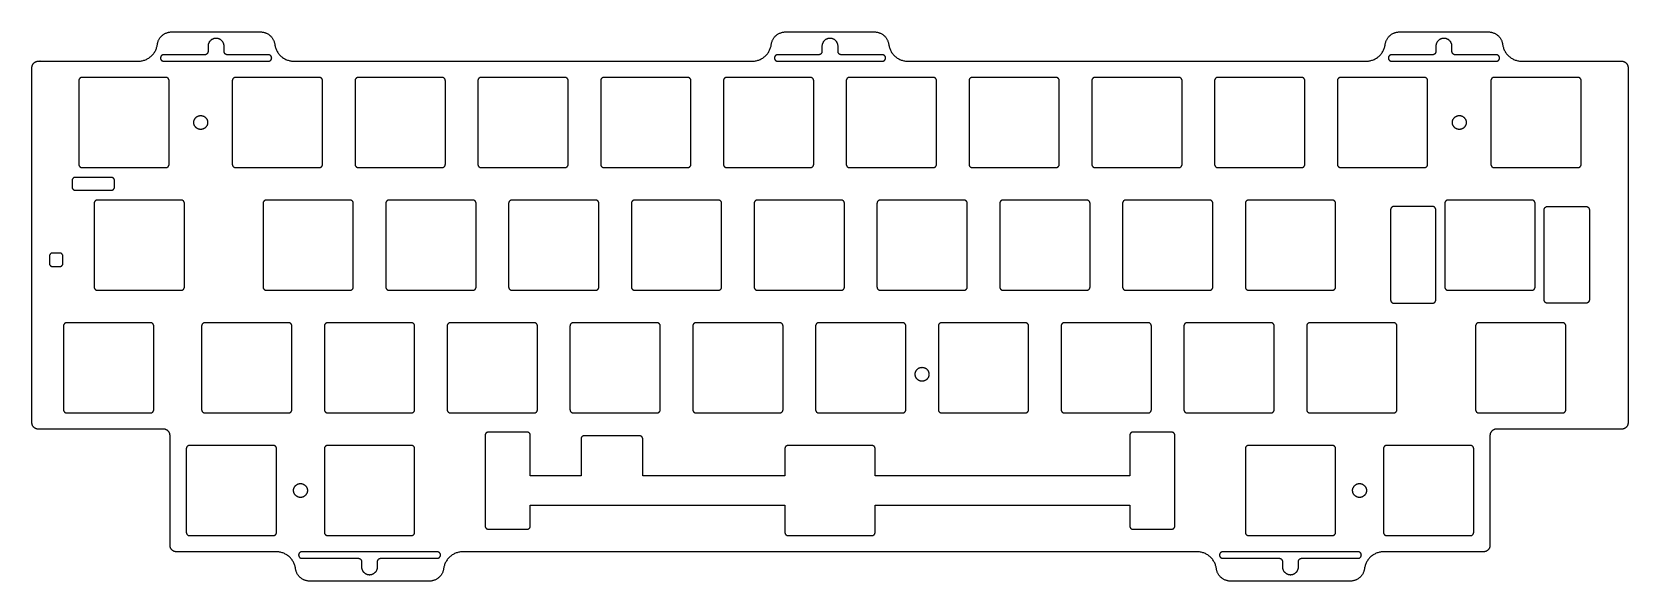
# Model space of a CAD drawing. Header units: millimetres. Extents: x -2342 to -2095, y 120 to 205.
import ezdxf

# ---------------------------------------------------------------- set-up
doc = ezdxf.new("R2010")
doc.units = ezdxf.units.MM
doc.layers.add('默认', color=7, linetype='Continuous', true_color=0xffffff)

msp = doc.modelspace()

# ---------------------------------------------------------------- linework, layer by layer
at = {"layer": '默认'}
for p, q in [((-2336.09, 181.96), (-2336.09, 180.96)), ((-2330.01, 182.46), (-2335.59, 182.46)), ((-2329.51, 180.96), (-2329.51, 181.96)), ((-2335.59, 180.46), (-2330.01, 180.46))]:
    msp.add_line(p, q, dxfattribs=at)
for points in [[(-2338.01, 170.71), (-2338.56, 170.71), (-2339.11, 170.71)], [(-2339.11, 168.61), (-2338.56, 168.61), (-2338.01, 168.61)], [(-2257.13, 141.83), (-2257.13, 136.13), (-2265, 136.13)], [(-2248.05, 142.33), (-2256.63, 142.33)], [(-2225.5, 136.13), (-2247.55, 136.13), (-2247.55, 141.83)], [(-2172, 136.13), (-2211.5, 136.13)], [(-2265, 131.53), (-2225.5, 131.53)], [(-2211.5, 131.53), (-2172, 131.53)]]:
    msp.add_lwpolyline(points, dxfattribs=at)
for points, weights in [([(-2325.84, 200.5), (-2323.21, 200.5), (-2322.86, 203.1)], [1, 0.752772652709, 1]), ([(-2322.86, 203.1), (-2322.6, 205.05), (-2320.63, 205.05)], [1, 0.752772652709, 1]), ([(-2306.87, 205.05), (-2304.9, 205.05), (-2304.64, 203.1)], [1, 0.752772652709, 1]), ([(-2304.64, 203.1), (-2304.29, 200.5), (-2301.66, 200.5)], [1, 0.752772652709, 1]), ([(-2230.59, 200.5), (-2227.96, 200.5), (-2227.61, 203.1)], [1, 0.752772652709, 1]), ([(-2227.61, 203.1), (-2227.35, 205.05), (-2225.38, 205.05)], [1, 0.752772652709, 1]), ([(-2211.62, 205.05), (-2209.65, 205.05), (-2209.39, 203.1)], [1, 0.752772652709, 1]), ([(-2209.39, 203.1), (-2209.04, 200.5), (-2206.41, 200.5)], [1, 0.752772652709, 1]), ([(-2135.34, 200.5), (-2132.71, 200.5), (-2132.36, 203.1)], [1, 0.752772652709, 1]), ([(-2132.36, 203.1), (-2132.1, 205.05), (-2130.13, 205.05)], [1, 0.752772652709, 1]), ([(-2116.37, 205.05), (-2114.4, 205.05), (-2114.14, 203.1)], [1, 0.752772652709, 1]), ([(-2114.14, 203.1), (-2113.79, 200.5), (-2111.16, 200.5)], [1, 0.752772652709, 1]), ([(-2315, 202), (-2315, 201.5), (-2315.5, 201.5)], [1, 0.707106781187, 1]), ([(-2312, 201.5), (-2312.5, 201.5), (-2312.5, 202)], [1, 0.707106781187, 1]), ([(-2219.75, 202), (-2219.75, 201.5), (-2220.25, 201.5)], [1, 0.707106781187, 1]), ([(-2216.75, 201.5), (-2217.25, 201.5), (-2217.25, 202)], [1, 0.707106781187, 1]), ([(-2124.5, 202), (-2124.5, 201.5), (-2125, 201.5)], [1, 0.707106781186, 1]), ([(-2121.5, 201.5), (-2122, 201.5), (-2122, 202)], [1, 0.707106781187, 1]), ([(-2342.32, 199.5), (-2342.32, 200.5), (-2341.32, 200.5)], [1, 0.707106781187, 1]), ([(-2095.68, 200.5), (-2094.68, 200.5), (-2094.68, 199.5)], [1, 0.707106781187, 1]), ([(-2334.54, 197.98), (-2335.04, 197.98), (-2335.04, 197.48)], [1, 0.707106781186, 1]), ([(-2321.04, 197.48), (-2321.04, 197.98), (-2321.54, 197.98)], [1, 0.707106781187, 1]), ([(-2310.73, 197.98), (-2311.23, 197.98), (-2311.23, 197.48)], [1, 0.707106781187, 1]), ([(-2297.23, 197.48), (-2297.23, 197.98), (-2297.73, 197.98)], [1, 0.707106781186, 1]), ([(-2291.68, 197.98), (-2292.18, 197.98), (-2292.18, 197.48)], [1, 0.707106781187, 1]), ([(-2278.18, 197.48), (-2278.18, 197.98), (-2278.68, 197.98)], [1, 0.707106781186, 1]), ([(-2272.63, 197.98), (-2273.13, 197.98), (-2273.13, 197.48)], [1, 0.707106781186, 1]), ([(-2259.13, 197.48), (-2259.13, 197.98), (-2259.63, 197.98)], [1, 0.707106781187, 1]), ([(-2253.58, 197.98), (-2254.08, 197.98), (-2254.08, 197.48)], [1, 0.707106781187, 1]), ([(-2240.08, 197.48), (-2240.08, 197.98), (-2240.58, 197.98)], [1, 0.707106781186, 1]), ([(-2234.53, 197.98), (-2235.03, 197.98), (-2235.03, 197.48)], [1, 0.707106781186, 1]), ([(-2221.03, 197.48), (-2221.03, 197.98), (-2221.53, 197.98)], [1, 0.707106781187, 1]), ([(-2215.48, 197.98), (-2215.98, 197.98), (-2215.98, 197.48)], [1, 0.707106781186, 1]), ([(-2201.98, 197.48), (-2201.98, 197.98), (-2202.48, 197.98)], [1, 0.707106781186, 1]), ([(-2196.43, 197.98), (-2196.93, 197.98), (-2196.93, 197.48)], [1, 0.707106781187, 1]), ([(-2182.93, 197.48), (-2182.93, 197.98), (-2183.43, 197.98)], [1, 0.707106781187, 1]), ([(-2177.38, 197.98), (-2177.88, 197.98), (-2177.88, 197.48)], [1, 0.707106781186, 1]), ([(-2163.88, 197.48), (-2163.88, 197.98), (-2164.38, 197.98)], [1, 0.707106781186, 1]), ([(-2158.33, 197.98), (-2158.83, 197.98), (-2158.83, 197.48)], [1, 0.707106781186, 1]), ([(-2144.83, 197.48), (-2144.83, 197.98), (-2145.33, 197.98)], [1, 0.707106781186, 1]), ([(-2139.28, 197.98), (-2139.78, 197.98), (-2139.78, 197.48)], [1, 0.707106781186, 1]), ([(-2125.78, 197.48), (-2125.78, 197.98), (-2126.28, 197.98)], [1, 0.707106781186, 1]), ([(-2115.46, 197.98), (-2115.96, 197.98), (-2115.96, 197.48)], [1, 0.707106781186, 1]), ([(-2101.96, 197.48), (-2101.96, 197.98), (-2102.46, 197.98)], [1, 0.707106781186, 1]), ([(-2335.04, 184.48), (-2335.04, 183.98), (-2334.54, 183.98)], [1, 0.707106781186, 1]), ([(-2321.54, 183.98), (-2321.04, 183.98), (-2321.04, 184.48)], [1, 0.707106781187, 1]), ([(-2311.23, 184.48), (-2311.23, 183.98), (-2310.73, 183.98)], [1, 0.707106781187, 1]), ([(-2297.73, 183.98), (-2297.23, 183.98), (-2297.23, 184.48)], [1, 0.707106781187, 1]), ([(-2292.18, 184.48), (-2292.18, 183.98), (-2291.68, 183.98)], [1, 0.707106781186, 1]), ([(-2278.68, 183.98), (-2278.18, 183.98), (-2278.18, 184.48)], [1, 0.707106781187, 1]), ([(-2273.13, 184.48), (-2273.13, 183.98), (-2272.63, 183.98)], [1, 0.707106781187, 1]), ([(-2259.63, 183.98), (-2259.13, 183.98), (-2259.13, 184.48)], [1, 0.707106781186, 1]), ([(-2254.08, 184.48), (-2254.08, 183.98), (-2253.58, 183.98)], [1, 0.707106781186, 1]), ([(-2240.58, 183.98), (-2240.08, 183.98), (-2240.08, 184.48)], [1, 0.707106781187, 1]), ([(-2235.03, 184.48), (-2235.03, 183.98), (-2234.53, 183.98)], [1, 0.707106781187, 1]), ([(-2221.53, 183.98), (-2221.03, 183.98), (-2221.03, 184.48)], [1, 0.707106781187, 1]), ([(-2215.98, 184.48), (-2215.98, 183.98), (-2215.48, 183.98)], [1, 0.707106781186, 1]), ([(-2202.48, 183.98), (-2201.98, 183.98), (-2201.98, 184.48)], [1, 0.707106781186, 1]), ([(-2196.93, 184.48), (-2196.93, 183.98), (-2196.43, 183.98)], [1, 0.707106781187, 1]), ([(-2183.43, 183.98), (-2182.93, 183.98), (-2182.93, 184.48)], [1, 0.707106781187, 1]), ([(-2177.88, 184.48), (-2177.88, 183.98), (-2177.38, 183.98)], [1, 0.707106781186, 1]), ([(-2164.38, 183.98), (-2163.88, 183.98), (-2163.88, 184.48)], [1, 0.707106781187, 1]), ([(-2158.83, 184.48), (-2158.83, 183.98), (-2158.33, 183.98)], [1, 0.707106781186, 1]), ([(-2145.33, 183.98), (-2144.83, 183.98), (-2144.83, 184.48)], [1, 0.707106781186, 1]), ([(-2139.78, 184.48), (-2139.78, 183.98), (-2139.28, 183.98)], [1, 0.707106781187, 1]), ([(-2126.28, 183.98), (-2125.78, 183.98), (-2125.78, 184.48)], [1, 0.707106781186, 1]), ([(-2115.96, 184.48), (-2115.96, 183.98), (-2115.46, 183.98)], [1, 0.707106781187, 1]), ([(-2102.46, 183.98), (-2101.96, 183.98), (-2101.96, 184.48)], [1, 0.707106781186, 1]), ([(-2335.59, 182.46), (-2336.09, 182.46), (-2336.09, 181.96)], [1, 0.707106781187, 1]), ([(-2336.09, 180.96), (-2336.09, 180.46), (-2335.59, 180.46)], [1, 0.707106781187, 1]), ([(-2329.51, 181.96), (-2329.51, 182.46), (-2330.01, 182.46)], [1, 0.707106781187, 1]), ([(-2330.01, 180.46), (-2329.51, 180.46), (-2329.51, 180.96)], [1, 0.707106781186, 1]), ([(-2332.16, 178.93), (-2332.66, 178.93), (-2332.66, 178.43)], [1, 0.707106781186, 1]), ([(-2318.66, 178.43), (-2318.66, 178.93), (-2319.16, 178.93)], [1, 0.707106781187, 1]), ([(-2305.96, 178.93), (-2306.46, 178.93), (-2306.46, 178.43)], [1, 0.707106781186, 1]), ([(-2292.46, 178.43), (-2292.46, 178.93), (-2292.96, 178.93)], [1, 0.707106781187, 1]), ([(-2286.91, 178.93), (-2287.41, 178.93), (-2287.41, 178.43)], [1, 0.707106781187, 1]), ([(-2273.41, 178.43), (-2273.41, 178.93), (-2273.91, 178.93)], [1, 0.707106781187, 1]), ([(-2267.86, 178.93), (-2268.36, 178.93), (-2268.36, 178.43)], [1, 0.707106781187, 1]), ([(-2254.36, 178.43), (-2254.36, 178.93), (-2254.86, 178.93)], [1, 0.707106781187, 1]), ([(-2248.81, 178.93), (-2249.31, 178.93), (-2249.31, 178.43)], [1, 0.707106781186, 1]), ([(-2235.31, 178.43), (-2235.31, 178.93), (-2235.81, 178.93)], [1, 0.707106781187, 1]), ([(-2229.76, 178.93), (-2230.26, 178.93), (-2230.26, 178.43)], [1, 0.707106781186, 1]), ([(-2216.26, 178.43), (-2216.26, 178.93), (-2216.76, 178.93)], [1, 0.707106781186, 1]), ([(-2210.71, 178.93), (-2211.21, 178.93), (-2211.21, 178.43)], [1, 0.707106781186, 1]), ([(-2197.21, 178.43), (-2197.21, 178.93), (-2197.71, 178.93)], [1, 0.707106781187, 1]), ([(-2191.66, 178.93), (-2192.16, 178.93), (-2192.16, 178.43)], [1, 0.707106781186, 1]), ([(-2178.16, 178.43), (-2178.16, 178.93), (-2178.66, 178.93)], [1, 0.707106781188, 1]), ([(-2172.61, 178.93), (-2173.11, 178.93), (-2173.11, 178.43)], [1, 0.707106781187, 1]), ([(-2159.11, 178.43), (-2159.11, 178.93), (-2159.61, 178.93)], [1, 0.707106781187, 1]), ([(-2153.56, 178.93), (-2154.06, 178.93), (-2154.06, 178.43)], [1, 0.707106781186, 1]), ([(-2140.06, 178.43), (-2140.06, 178.93), (-2140.56, 178.93)], [1, 0.707106781187, 1]), ([(-2122.61, 178.93), (-2123.11, 178.93), (-2123.11, 178.43)], [1, 0.707106781186, 1]), ([(-2109.11, 178.43), (-2109.11, 178.93), (-2109.61, 178.93)], [1, 0.707106781187, 1]), ([(-2131.02, 177.94), (-2131.52, 177.94), (-2131.52, 177.44)], [1, 0.707106781187, 1]), ([(-2124.52, 177.44), (-2124.52, 177.94), (-2125.02, 177.94)], [1, 0.707106781187, 1]), ([(-2107.69, 177.44), (-2107.69, 177.94), (-2107.19, 177.94)], [1, 0.707106781187, 1]), ([(-2101.19, 177.94), (-2100.69, 177.94), (-2100.69, 177.44)], [1, 0.707106781187, 1]), ([(-2339.11, 170.71), (-2339.61, 170.71), (-2339.61, 170.21)], [1, 0.707106781187, 1]), ([(-2339.61, 169.11), (-2339.61, 168.61), (-2339.11, 168.61)], [1, 0.707106781187, 1]), ([(-2337.51, 170.21), (-2337.51, 170.71), (-2338.01, 170.71)], [1, 0.707106781187, 1]), ([(-2338.01, 168.61), (-2337.51, 168.61), (-2337.51, 169.11)], [1, 0.707106781187, 1]), ([(-2332.66, 165.43), (-2332.66, 164.93), (-2332.16, 164.93)], [1, 0.707106781186, 1]), ([(-2319.16, 164.93), (-2318.66, 164.93), (-2318.66, 165.43)], [1, 0.707106781187, 1]), ([(-2306.46, 165.43), (-2306.46, 164.93), (-2305.96, 164.93)], [1, 0.707106781186, 1]), ([(-2292.96, 164.93), (-2292.46, 164.93), (-2292.46, 165.43)], [1, 0.707106781187, 1]), ([(-2287.41, 165.43), (-2287.41, 164.93), (-2286.91, 164.93)], [1, 0.707106781186, 1]), ([(-2273.91, 164.93), (-2273.41, 164.93), (-2273.41, 165.43)], [1, 0.707106781187, 1]), ([(-2268.36, 165.43), (-2268.36, 164.93), (-2267.86, 164.93)], [1, 0.707106781187, 1]), ([(-2254.86, 164.93), (-2254.36, 164.93), (-2254.36, 165.43)], [1, 0.707106781186, 1]), ([(-2249.31, 165.43), (-2249.31, 164.93), (-2248.81, 164.93)], [1, 0.707106781186, 1]), ([(-2235.81, 164.93), (-2235.31, 164.93), (-2235.31, 165.43)], [1, 0.707106781187, 1]), ([(-2230.26, 165.43), (-2230.26, 164.93), (-2229.76, 164.93)], [1, 0.707106781186, 1]), ([(-2216.76, 164.93), (-2216.26, 164.93), (-2216.26, 165.43)], [1, 0.707106781185, 1]), ([(-2211.21, 165.43), (-2211.21, 164.93), (-2210.71, 164.93)], [1, 0.707106781186, 1]), ([(-2197.71, 164.93), (-2197.21, 164.93), (-2197.21, 165.43)], [1, 0.707106781186, 1]), ([(-2192.16, 165.43), (-2192.16, 164.93), (-2191.66, 164.93)], [1, 0.707106781187, 1]), ([(-2178.66, 164.93), (-2178.16, 164.93), (-2178.16, 165.43)], [1, 0.707106781188, 1]), ([(-2173.11, 165.43), (-2173.11, 164.93), (-2172.61, 164.93)], [1, 0.707106781185, 1]), ([(-2159.61, 164.93), (-2159.11, 164.93), (-2159.11, 165.43)], [1, 0.707106781187, 1]), ([(-2154.06, 165.43), (-2154.06, 164.93), (-2153.56, 164.93)], [1, 0.707106781186, 1]), ([(-2140.56, 164.93), (-2140.06, 164.93), (-2140.06, 165.43)], [1, 0.707106781187, 1]), ([(-2123.11, 165.43), (-2123.11, 164.93), (-2122.61, 164.93)], [1, 0.707106781186, 1]), ([(-2109.61, 164.93), (-2109.11, 164.93), (-2109.11, 165.43)], [1, 0.707106781187, 1]), ([(-2125.02, 162.92), (-2124.52, 162.92), (-2124.52, 163.42)], [1, 0.707106781187, 1]), ([(-2107.19, 162.92), (-2107.69, 162.92), (-2107.69, 163.42)], [1, 0.707106781187, 1]), ([(-2336.92, 159.88), (-2337.42, 159.88), (-2337.42, 159.38)], [1, 0.707106781186, 1]), ([(-2323.42, 159.38), (-2323.42, 159.88), (-2323.92, 159.88)], [1, 0.707106781187, 1]), ([(-2315.49, 159.88), (-2315.99, 159.88), (-2315.99, 159.38)], [1, 0.707106781186, 1]), ([(-2301.99, 159.38), (-2301.99, 159.88), (-2302.49, 159.88)], [1, 0.707106781187, 1]), ([(-2296.44, 159.88), (-2296.94, 159.88), (-2296.94, 159.38)], [1, 0.707106781187, 1]), ([(-2282.94, 159.38), (-2282.94, 159.88), (-2283.44, 159.88)], [1, 0.707106781186, 1]), ([(-2277.39, 159.88), (-2277.89, 159.88), (-2277.89, 159.38)], [1, 0.707106781187, 1]), ([(-2263.89, 159.38), (-2263.89, 159.88), (-2264.39, 159.88)], [1, 0.707106781187, 1]), ([(-2258.34, 159.88), (-2258.84, 159.88), (-2258.84, 159.38)], [1, 0.707106781187, 1]), ([(-2244.84, 159.38), (-2244.84, 159.88), (-2245.34, 159.88)], [1, 0.707106781188, 1]), ([(-2239.29, 159.88), (-2239.79, 159.88), (-2239.79, 159.38)], [1, 0.707106781186, 1]), ([(-2225.79, 159.38), (-2225.79, 159.88), (-2226.29, 159.88)], [1, 0.707106781187, 1]), ([(-2220.24, 159.88), (-2220.74, 159.88), (-2220.74, 159.38)], [1, 0.707106781187, 1]), ([(-2206.74, 159.38), (-2206.74, 159.88), (-2207.24, 159.88)], [1, 0.707106781187, 1]), ([(-2201.19, 159.88), (-2201.69, 159.88), (-2201.69, 159.38)], [1, 0.707106781186, 1]), ([(-2187.69, 159.38), (-2187.69, 159.88), (-2188.19, 159.88)], [1, 0.707106781187, 1]), ([(-2182.14, 159.88), (-2182.64, 159.88), (-2182.64, 159.38)], [1, 0.707106781186, 1]), ([(-2168.64, 159.38), (-2168.64, 159.88), (-2169.14, 159.88)], [1, 0.707106781188, 1]), ([(-2163.09, 159.88), (-2163.59, 159.88), (-2163.59, 159.38)], [1, 0.707106781187, 1]), ([(-2149.59, 159.38), (-2149.59, 159.88), (-2150.09, 159.88)], [1, 0.707106781186, 1]), ([(-2144.04, 159.88), (-2144.54, 159.88), (-2144.54, 159.38)], [1, 0.707106781186, 1]), ([(-2130.54, 159.38), (-2130.54, 159.88), (-2131.04, 159.88)], [1, 0.707106781186, 1]), ([(-2117.84, 159.88), (-2118.34, 159.88), (-2118.34, 159.38)], [1, 0.707106781186, 1]), ([(-2104.34, 159.38), (-2104.34, 159.88), (-2104.84, 159.88)], [1, 0.707106781186, 1]), ([(-2337.42, 146.38), (-2337.42, 145.88), (-2336.92, 145.88)], [1, 0.707106781186, 1]), ([(-2323.92, 145.88), (-2323.42, 145.88), (-2323.42, 146.38)], [1, 0.707106781187, 1]), ([(-2315.99, 146.38), (-2315.99, 145.88), (-2315.49, 145.88)], [1, 0.707106781186, 1]), ([(-2302.49, 145.88), (-2301.99, 145.88), (-2301.99, 146.38)], [1, 0.707106781187, 1]), ([(-2296.94, 146.38), (-2296.94, 145.88), (-2296.44, 145.88)], [1, 0.707106781186, 1]), ([(-2283.44, 145.88), (-2282.94, 145.88), (-2282.94, 146.38)], [1, 0.707106781186, 1]), ([(-2277.89, 146.38), (-2277.89, 145.88), (-2277.39, 145.88)], [1, 0.707106781186, 1]), ([(-2264.39, 145.88), (-2263.89, 145.88), (-2263.89, 146.38)], [1, 0.707106781186, 1]), ([(-2258.84, 146.38), (-2258.84, 145.88), (-2258.34, 145.88)], [1, 0.707106781186, 1]), ([(-2245.34, 145.88), (-2244.84, 145.88), (-2244.84, 146.38)], [1, 0.707106781186, 1]), ([(-2239.79, 146.38), (-2239.79, 145.88), (-2239.29, 145.88)], [1, 0.707106781186, 1]), ([(-2226.29, 145.88), (-2225.79, 145.88), (-2225.79, 146.38)], [1, 0.707106781186, 1]), ([(-2220.74, 146.38), (-2220.74, 145.88), (-2220.24, 145.88)], [1, 0.707106781186, 1]), ([(-2207.24, 145.88), (-2206.74, 145.88), (-2206.74, 146.38)], [1, 0.707106781186, 1]), ([(-2201.69, 146.38), (-2201.69, 145.88), (-2201.19, 145.88)], [1, 0.707106781186, 1]), ([(-2188.19, 145.88), (-2187.69, 145.88), (-2187.69, 146.38)], [1, 0.707106781186, 1]), ([(-2182.64, 146.38), (-2182.64, 145.88), (-2182.14, 145.88)], [1, 0.707106781185, 1]), ([(-2169.14, 145.88), (-2168.64, 145.88), (-2168.64, 146.38)], [1, 0.707106781186, 1]), ([(-2163.59, 146.38), (-2163.59, 145.88), (-2163.09, 145.88)], [1, 0.707106781186, 1]), ([(-2150.09, 145.88), (-2149.59, 145.88), (-2149.59, 146.38)], [1, 0.707106781186, 1]), ([(-2144.54, 146.38), (-2144.54, 145.88), (-2144.04, 145.88)], [1, 0.707106781186, 1]), ([(-2131.04, 145.88), (-2130.54, 145.88), (-2130.54, 146.38)], [1, 0.707106781186, 1]), ([(-2118.34, 146.38), (-2118.34, 145.88), (-2117.84, 145.88)], [1, 0.707106781186, 1]), ([(-2104.84, 145.88), (-2104.34, 145.88), (-2104.34, 146.38)], [1, 0.707106781186, 1]), ([(-2341.32, 143.36), (-2342.32, 143.36), (-2342.32, 144.36)], [1, 0.707106781187, 1]), ([(-2094.68, 144.36), (-2094.68, 143.36), (-2095.68, 143.36)], [1, 0.707106781187, 1]), ([(-2320.89, 142.36), (-2320.89, 143.36), (-2321.89, 143.36)], [1, 0.707106781187, 1]), ([(-2265, 142.4), (-2265, 142.9), (-2265.5, 142.9)], [1, 0.707106781187, 1]), ([(-2256.63, 142.33), (-2257.13, 142.33), (-2257.13, 141.83)], [1, 0.707106781187, 1]), ([(-2247.55, 141.83), (-2247.55, 142.33), (-2248.05, 142.33)], [1, 0.707106781187, 1]), ([(-2165, 142.4), (-2165, 142.9), (-2165.5, 142.9)], [1, 0.707106781187, 1]), ([(-2115.11, 143.36), (-2116.11, 143.36), (-2116.11, 142.36)], [1, 0.707106781187, 1]), ([(-2317.87, 140.83), (-2318.37, 140.83), (-2318.37, 140.33)], [1, 0.707106781186, 1]), ([(-2304.37, 140.33), (-2304.37, 140.83), (-2304.87, 140.83)], [1, 0.707106781187, 1]), ([(-2296.44, 140.83), (-2296.94, 140.83), (-2296.94, 140.33)], [1, 0.707106781186, 1]), ([(-2282.94, 140.33), (-2282.94, 140.83), (-2283.44, 140.83)], [1, 0.707106781187, 1]), ([(-2225, 140.83), (-2225.5, 140.83), (-2225.5, 140.33)], [1, 0.707106781186, 1]), ([(-2211.5, 140.33), (-2211.5, 140.83), (-2212, 140.83)], [1, 0.707106781187, 1]), ([(-2153.56, 140.83), (-2154.06, 140.83), (-2154.06, 140.33)], [1, 0.707106781186, 1]), ([(-2140.06, 140.33), (-2140.06, 140.83), (-2140.56, 140.83)], [1, 0.707106781187, 1]), ([(-2132.13, 140.83), (-2132.63, 140.83), (-2132.63, 140.33)], [1, 0.707106781186, 1]), ([(-2118.63, 140.33), (-2118.63, 140.83), (-2119.13, 140.83)], [1, 0.707106781187, 1]), ([(-2318.37, 127.33), (-2318.37, 126.83), (-2317.87, 126.83)], [1, 0.707106781186, 1]), ([(-2304.87, 126.83), (-2304.37, 126.83), (-2304.37, 127.33)], [1, 0.707106781187, 1]), ([(-2296.94, 127.33), (-2296.94, 126.83), (-2296.44, 126.83)], [1, 0.707106781186, 1]), ([(-2283.44, 126.83), (-2282.94, 126.83), (-2282.94, 127.33)], [1, 0.707106781187, 1]), ([(-2272, 128.32), (-2272, 127.82), (-2271.5, 127.82)], [1, 0.707106781187, 1]), ([(-2265.5, 127.82), (-2265, 127.82), (-2265, 128.32)], [1, 0.707106781187, 1]), ([(-2225.5, 127.33), (-2225.5, 126.83), (-2225, 126.83)], [1, 0.707106781186, 1]), ([(-2212, 126.83), (-2211.5, 126.83), (-2211.5, 127.33)], [1, 0.707106781187, 1]), ([(-2172, 128.32), (-2172, 127.82), (-2171.5, 127.82)], [1, 0.707106781187, 1]), ([(-2165.5, 127.82), (-2165, 127.82), (-2165, 128.32)], [1, 0.707106781187, 1]), ([(-2154.06, 127.33), (-2154.06, 126.83), (-2153.56, 126.83)], [1, 0.707106781186, 1]), ([(-2140.56, 126.83), (-2140.06, 126.83), (-2140.06, 127.33)], [1, 0.707106781187, 1]), ([(-2132.63, 127.33), (-2132.63, 126.83), (-2132.13, 126.83)], [1, 0.707106781186, 1]), ([(-2119.13, 126.83), (-2118.63, 126.83), (-2118.63, 127.33)], [1, 0.707106781187, 1]), ([(-2319.89, 124.31), (-2320.89, 124.31), (-2320.89, 125.31)], [1, 0.707106781187, 1]), ([(-2301.43, 121.71), (-2301.78, 124.31), (-2304.41, 124.31)], [1, 0.752772652709, 1]), ([(-2275.47, 124.31), (-2278.09, 124.31), (-2278.44, 121.71)], [1, 0.752772652709, 1]), ([(-2158.56, 121.71), (-2158.91, 124.31), (-2161.53, 124.31)], [1, 0.752772652709, 1]), ([(-2132.6, 124.31), (-2135.22, 124.31), (-2135.57, 121.71)], [1, 0.752772652709, 1]), ([(-2116.11, 125.31), (-2116.11, 124.31), (-2117.11, 124.31)], [1, 0.707106781187, 1]), ([(-2299.2, 119.76), (-2301.17, 119.76), (-2301.43, 121.71)], [1, 0.752772652709, 1]), ([(-2291.69, 123.31), (-2291.19, 123.31), (-2291.19, 122.81)], [1, 0.707106781187, 1]), ([(-2288.69, 122.81), (-2288.69, 123.31), (-2288.19, 123.31)], [1, 0.707106781187, 1]), ([(-2278.44, 121.71), (-2278.71, 119.76), (-2280.67, 119.76)], [1, 0.752772652709, 1]), ([(-2156.33, 119.76), (-2158.3, 119.76), (-2158.56, 121.71)], [1, 0.752772652709, 1]), ([(-2148.81, 123.31), (-2148.31, 123.31), (-2148.31, 122.81)], [1, 0.707106781187, 1]), ([(-2145.81, 122.81), (-2145.81, 123.31), (-2145.31, 123.31)], [1, 0.707106781187, 1]), ([(-2135.57, 121.71), (-2135.83, 119.76), (-2137.8, 119.76)], [1, 0.752772652709, 1])]:
    msp.add_rational_spline(points, weights, degree=2, dxfattribs=at)
for points in [[(-2320.63, 205.05), (-2313.75, 205.05), (-2306.87, 205.05)], [(-2225.38, 205.05), (-2218.5, 205.05), (-2211.62, 205.05)], [(-2130.13, 205.05), (-2123.25, 205.05), (-2116.37, 205.05)], [(-2315.5, 201.5), (-2318.69, 201.5), (-2321.87, 201.5)], [(-2315, 202.8), (-2315, 202.4), (-2315, 202)], [(-2312.5, 202), (-2312.5, 202.4), (-2312.5, 202.8)], [(-2305.63, 201.5), (-2308.81, 201.5), (-2312, 201.5)], [(-2220.25, 201.5), (-2223.44, 201.5), (-2226.62, 201.5)], [(-2219.75, 202.8), (-2219.75, 202.4), (-2219.75, 202)], [(-2217.25, 202), (-2217.25, 202.4), (-2217.25, 202.8)], [(-2210.38, 201.5), (-2213.56, 201.5), (-2216.75, 201.5)], [(-2125, 201.5), (-2128.19, 201.5), (-2131.37, 201.5)], [(-2124.5, 202.8), (-2124.5, 202.4), (-2124.5, 202)], [(-2122, 202), (-2122, 202.4), (-2122, 202.8)], [(-2115.13, 201.5), (-2118.31, 201.5), (-2121.5, 201.5)], [(-2342.32, 144.36), (-2342.32, 171.93), (-2342.32, 199.5)], [(-2341.32, 200.5), (-2340.03, 200.5), (-2325.84, 200.5)], [(-2321.87, 200.5), (-2313.75, 200.5), (-2305.63, 200.5)], [(-2301.66, 200.5), (-2270.89, 200.5), (-2230.59, 200.5)], [(-2226.62, 200.5), (-2218.5, 200.5), (-2210.38, 200.5)], [(-2206.41, 200.5), (-2166.15, 200.5), (-2135.34, 200.5)], [(-2131.37, 200.5), (-2123.25, 200.5), (-2115.13, 200.5)], [(-2111.16, 200.5), (-2101.97, 200.5), (-2095.68, 200.5)], [(-2094.68, 199.5), (-2094.68, 171.93), (-2094.68, 144.36)], [(-2335.04, 197.48), (-2335.04, 190.98), (-2335.04, 184.48)], [(-2321.54, 197.98), (-2328.04, 197.98), (-2334.54, 197.98)], [(-2321.04, 184.48), (-2321.04, 190.98), (-2321.04, 197.48)], [(-2311.23, 197.48), (-2311.23, 190.98), (-2311.23, 184.48)], [(-2297.73, 197.98), (-2304.23, 197.98), (-2310.73, 197.98)], [(-2297.23, 184.48), (-2297.23, 190.98), (-2297.23, 197.48)], [(-2292.18, 197.48), (-2292.18, 190.98), (-2292.18, 184.48)], [(-2278.68, 197.98), (-2285.18, 197.98), (-2291.68, 197.98)], [(-2278.18, 184.48), (-2278.18, 190.98), (-2278.18, 197.48)], [(-2273.13, 197.48), (-2273.13, 190.98), (-2273.13, 184.48)], [(-2259.63, 197.98), (-2266.13, 197.98), (-2272.63, 197.98)], [(-2259.13, 184.48), (-2259.13, 190.98), (-2259.13, 197.48)], [(-2254.08, 197.48), (-2254.08, 190.98), (-2254.08, 184.48)], [(-2240.58, 197.98), (-2247.08, 197.98), (-2253.58, 197.98)], [(-2240.08, 184.48), (-2240.08, 190.98), (-2240.08, 197.48)], [(-2235.03, 197.48), (-2235.03, 190.98), (-2235.03, 184.48)], [(-2221.53, 197.98), (-2228.03, 197.98), (-2234.53, 197.98)], [(-2221.03, 184.48), (-2221.03, 190.98), (-2221.03, 197.48)], [(-2215.98, 197.48), (-2215.98, 190.98), (-2215.98, 184.48)], [(-2202.48, 197.98), (-2208.98, 197.98), (-2215.48, 197.98)], [(-2201.98, 184.48), (-2201.98, 190.98), (-2201.98, 197.48)], [(-2196.93, 197.48), (-2196.93, 190.98), (-2196.93, 184.48)], [(-2183.43, 197.98), (-2189.93, 197.98), (-2196.43, 197.98)], [(-2182.93, 184.48), (-2182.93, 190.98), (-2182.93, 197.48)], [(-2177.88, 197.48), (-2177.88, 190.98), (-2177.88, 184.48)], [(-2164.38, 197.98), (-2170.88, 197.98), (-2177.38, 197.98)], [(-2163.88, 184.48), (-2163.88, 190.98), (-2163.88, 197.48)], [(-2158.83, 197.48), (-2158.83, 190.98), (-2158.83, 184.48)], [(-2145.33, 197.98), (-2151.83, 197.98), (-2158.33, 197.98)], [(-2144.83, 184.48), (-2144.83, 190.98), (-2144.83, 197.48)], [(-2139.78, 197.48), (-2139.78, 190.98), (-2139.78, 184.48)], [(-2126.28, 197.98), (-2132.78, 197.98), (-2139.28, 197.98)], [(-2125.78, 184.48), (-2125.78, 190.98), (-2125.78, 197.48)], [(-2115.96, 197.48), (-2115.96, 190.98), (-2115.96, 184.48)], [(-2102.46, 197.98), (-2108.96, 197.98), (-2115.46, 197.98)], [(-2101.96, 184.48), (-2101.96, 190.98), (-2101.96, 197.48)], [(-2334.54, 183.98), (-2328.04, 183.98), (-2321.54, 183.98)], [(-2310.73, 183.98), (-2304.23, 183.98), (-2297.73, 183.98)], [(-2291.68, 183.98), (-2285.18, 183.98), (-2278.68, 183.98)], [(-2272.63, 183.98), (-2266.13, 183.98), (-2259.63, 183.98)], [(-2253.58, 183.98), (-2247.08, 183.98), (-2240.58, 183.98)], [(-2234.53, 183.98), (-2228.03, 183.98), (-2221.53, 183.98)], [(-2215.48, 183.98), (-2208.98, 183.98), (-2202.48, 183.98)], [(-2196.43, 183.98), (-2189.93, 183.98), (-2183.43, 183.98)], [(-2177.38, 183.98), (-2170.88, 183.98), (-2164.38, 183.98)], [(-2158.33, 183.98), (-2151.83, 183.98), (-2145.33, 183.98)], [(-2139.28, 183.98), (-2132.78, 183.98), (-2126.28, 183.98)], [(-2115.46, 183.98), (-2108.96, 183.98), (-2102.46, 183.98)], [(-2332.66, 178.43), (-2332.66, 171.93), (-2332.66, 165.43)], [(-2319.16, 178.93), (-2325.66, 178.93), (-2332.16, 178.93)], [(-2318.66, 165.43), (-2318.66, 171.93), (-2318.66, 178.43)], [(-2306.46, 178.43), (-2306.46, 171.93), (-2306.46, 165.43)], [(-2292.96, 178.93), (-2299.46, 178.93), (-2305.96, 178.93)], [(-2292.46, 165.43), (-2292.46, 171.93), (-2292.46, 178.43)], [(-2287.41, 178.43), (-2287.41, 171.93), (-2287.41, 165.43)], [(-2273.91, 178.93), (-2280.41, 178.93), (-2286.91, 178.93)], [(-2273.41, 165.43), (-2273.41, 171.93), (-2273.41, 178.43)], [(-2268.36, 178.43), (-2268.36, 171.93), (-2268.36, 165.43)], [(-2254.86, 178.93), (-2261.36, 178.93), (-2267.86, 178.93)], [(-2254.36, 165.43), (-2254.36, 171.93), (-2254.36, 178.43)], [(-2249.31, 178.43), (-2249.31, 171.93), (-2249.31, 165.43)], [(-2235.81, 178.93), (-2242.31, 178.93), (-2248.81, 178.93)], [(-2235.31, 165.43), (-2235.31, 171.93), (-2235.31, 178.43)], [(-2230.26, 178.43), (-2230.26, 171.93), (-2230.26, 165.43)], [(-2216.76, 178.93), (-2223.26, 178.93), (-2229.76, 178.93)], [(-2216.26, 165.43), (-2216.26, 171.93), (-2216.26, 178.43)], [(-2211.21, 178.43), (-2211.21, 171.93), (-2211.21, 165.43)], [(-2197.71, 178.93), (-2204.21, 178.93), (-2210.71, 178.93)], [(-2197.21, 165.43), (-2197.21, 171.93), (-2197.21, 178.43)], [(-2192.16, 178.43), (-2192.16, 171.93), (-2192.16, 165.43)], [(-2178.66, 178.93), (-2185.16, 178.93), (-2191.66, 178.93)], [(-2178.16, 165.43), (-2178.16, 171.93), (-2178.16, 178.43)], [(-2173.11, 178.43), (-2173.11, 171.93), (-2173.11, 165.43)], [(-2159.61, 178.93), (-2166.11, 178.93), (-2172.61, 178.93)], [(-2159.11, 165.43), (-2159.11, 171.93), (-2159.11, 178.43)], [(-2154.06, 178.43), (-2154.06, 171.93), (-2154.06, 165.43)], [(-2140.56, 178.93), (-2147.06, 178.93), (-2153.56, 178.93)], [(-2140.06, 165.43), (-2140.06, 171.93), (-2140.06, 178.43)], [(-2123.11, 178.43), (-2123.11, 171.93), (-2123.11, 165.43)], [(-2109.61, 178.93), (-2116.11, 178.93), (-2122.61, 178.93)], [(-2109.11, 165.43), (-2109.11, 171.93), (-2109.11, 178.43)], [(-2131.52, 177.44), (-2131.52, 170.45), (-2131.52, 163.45)], [(-2125.02, 177.94), (-2128.02, 177.94), (-2131.02, 177.94)], [(-2124.52, 163.42), (-2124.52, 170.43), (-2124.52, 177.44)], [(-2107.69, 163.42), (-2107.69, 170.43), (-2107.69, 177.44)], [(-2107.19, 177.94), (-2104.19, 177.94), (-2101.19, 177.94)], [(-2100.69, 177.44), (-2100.69, 170.45), (-2100.69, 163.45)], [(-2339.61, 170.21), (-2339.61, 169.66), (-2339.61, 169.11)], [(-2337.51, 169.11), (-2337.51, 169.66), (-2337.51, 170.21)], [(-2332.16, 164.93), (-2325.66, 164.93), (-2319.16, 164.93)], [(-2305.96, 164.93), (-2299.46, 164.93), (-2292.96, 164.93)], [(-2286.91, 164.93), (-2280.41, 164.93), (-2273.91, 164.93)], [(-2267.86, 164.93), (-2261.36, 164.93), (-2254.86, 164.93)], [(-2248.81, 164.93), (-2242.31, 164.93), (-2235.81, 164.93)], [(-2229.76, 164.93), (-2223.26, 164.93), (-2216.76, 164.93)], [(-2210.71, 164.93), (-2204.21, 164.93), (-2197.71, 164.93)], [(-2191.66, 164.93), (-2185.16, 164.93), (-2178.66, 164.93)], [(-2172.61, 164.93), (-2166.11, 164.93), (-2159.61, 164.93)], [(-2153.56, 164.93), (-2147.06, 164.93), (-2140.56, 164.93)], [(-2122.61, 164.93), (-2116.11, 164.93), (-2109.61, 164.93)], [(-2130.98, 162.92), (-2128, 162.92), (-2125.02, 162.92)], [(-2101.23, 162.92), (-2104.21, 162.92), (-2107.19, 162.92)], [(-2337.42, 159.38), (-2337.42, 152.88), (-2337.42, 146.38)], [(-2323.92, 159.88), (-2330.42, 159.88), (-2336.92, 159.88)], [(-2323.42, 146.38), (-2323.42, 152.88), (-2323.42, 159.38)], [(-2315.99, 159.38), (-2315.99, 152.88), (-2315.99, 146.38)], [(-2302.49, 159.88), (-2308.99, 159.88), (-2315.49, 159.88)], [(-2301.99, 146.38), (-2301.99, 152.88), (-2301.99, 159.38)], [(-2296.94, 159.38), (-2296.94, 152.88), (-2296.94, 146.38)], [(-2283.44, 159.88), (-2289.94, 159.88), (-2296.44, 159.88)], [(-2282.94, 146.38), (-2282.94, 152.88), (-2282.94, 159.38)], [(-2277.89, 159.38), (-2277.89, 152.88), (-2277.89, 146.38)], [(-2264.39, 159.88), (-2270.89, 159.88), (-2277.39, 159.88)], [(-2263.89, 146.38), (-2263.89, 152.88), (-2263.89, 159.38)], [(-2258.84, 159.38), (-2258.84, 152.88), (-2258.84, 146.38)], [(-2245.34, 159.88), (-2251.84, 159.88), (-2258.34, 159.88)], [(-2244.84, 146.38), (-2244.84, 152.88), (-2244.84, 159.38)], [(-2239.79, 159.38), (-2239.79, 152.88), (-2239.79, 146.38)], [(-2226.29, 159.88), (-2232.79, 159.88), (-2239.29, 159.88)], [(-2225.79, 146.38), (-2225.79, 152.88), (-2225.79, 159.38)], [(-2220.74, 159.38), (-2220.74, 152.88), (-2220.74, 146.38)], [(-2207.24, 159.88), (-2213.74, 159.88), (-2220.24, 159.88)], [(-2206.74, 146.38), (-2206.74, 152.88), (-2206.74, 159.38)], [(-2201.69, 159.38), (-2201.69, 152.88), (-2201.69, 146.38)], [(-2188.19, 159.88), (-2194.69, 159.88), (-2201.19, 159.88)], [(-2187.69, 146.38), (-2187.69, 152.88), (-2187.69, 159.38)], [(-2182.64, 159.38), (-2182.64, 152.88), (-2182.64, 146.38)], [(-2169.14, 159.88), (-2175.64, 159.88), (-2182.14, 159.88)], [(-2168.64, 146.38), (-2168.64, 152.88), (-2168.64, 159.38)], [(-2163.59, 159.38), (-2163.59, 152.88), (-2163.59, 146.38)], [(-2150.09, 159.88), (-2156.59, 159.88), (-2163.09, 159.88)], [(-2149.59, 146.38), (-2149.59, 152.88), (-2149.59, 159.38)], [(-2144.54, 159.38), (-2144.54, 152.88), (-2144.54, 146.38)], [(-2131.04, 159.88), (-2137.54, 159.88), (-2144.04, 159.88)], [(-2130.54, 146.38), (-2130.54, 152.88), (-2130.54, 159.38)], [(-2118.34, 159.38), (-2118.34, 152.88), (-2118.34, 146.38)], [(-2104.84, 159.88), (-2111.34, 159.88), (-2117.84, 159.88)], [(-2104.34, 146.38), (-2104.34, 152.88), (-2104.34, 159.38)], [(-2336.92, 145.88), (-2330.42, 145.88), (-2323.92, 145.88)], [(-2315.49, 145.88), (-2308.99, 145.88), (-2302.49, 145.88)], [(-2296.44, 145.88), (-2289.94, 145.88), (-2283.44, 145.88)], [(-2277.39, 145.88), (-2270.89, 145.88), (-2264.39, 145.88)], [(-2258.34, 145.88), (-2251.84, 145.88), (-2245.34, 145.88)], [(-2239.29, 145.88), (-2232.79, 145.88), (-2226.29, 145.88)], [(-2220.24, 145.88), (-2213.74, 145.88), (-2207.24, 145.88)], [(-2201.19, 145.88), (-2194.69, 145.88), (-2188.19, 145.88)], [(-2182.14, 145.88), (-2175.64, 145.88), (-2169.14, 145.88)], [(-2163.09, 145.88), (-2156.59, 145.88), (-2150.09, 145.88)], [(-2144.04, 145.88), (-2137.54, 145.88), (-2131.04, 145.88)], [(-2117.84, 145.88), (-2111.34, 145.88), (-2104.84, 145.88)], [(-2321.89, 143.36), (-2331.61, 143.36), (-2341.32, 143.36)], [(-2320.89, 125.31), (-2320.89, 133.84), (-2320.89, 142.36)], [(-2272, 142.37), (-2272, 135.32), (-2272, 128.32)], [(-2265.5, 142.9), (-2268.48, 142.9), (-2271.46, 142.9)], [(-2265, 136.13), (-2265, 139.26), (-2265, 142.4)], [(-2172, 142.37), (-2172, 139.25), (-2172, 136.13)], [(-2165.5, 142.9), (-2168.48, 142.9), (-2171.46, 142.9)], [(-2165, 128.32), (-2165, 135.33), (-2165, 142.4)], [(-2116.11, 142.36), (-2116.11, 133.84), (-2116.11, 125.31)], [(-2095.68, 143.36), (-2105.4, 143.36), (-2115.11, 143.36)], [(-2318.37, 140.33), (-2318.37, 133.83), (-2318.37, 127.33)], [(-2304.87, 140.83), (-2311.37, 140.83), (-2317.87, 140.83)], [(-2304.37, 127.33), (-2304.37, 133.83), (-2304.37, 140.33)], [(-2296.94, 140.33), (-2296.94, 133.83), (-2296.94, 127.33)], [(-2283.44, 140.83), (-2289.94, 140.83), (-2296.44, 140.83)], [(-2282.94, 127.33), (-2282.94, 133.83), (-2282.94, 140.33)], [(-2225.5, 140.33), (-2225.5, 138.23), (-2225.5, 136.13)], [(-2212, 140.83), (-2218.5, 140.83), (-2225, 140.83)], [(-2211.5, 136.13), (-2211.5, 138.23), (-2211.5, 140.33)], [(-2154.06, 140.33), (-2154.06, 133.83), (-2154.06, 127.33)], [(-2140.56, 140.83), (-2147.06, 140.83), (-2153.56, 140.83)], [(-2140.06, 127.33), (-2140.06, 133.83), (-2140.06, 140.33)], [(-2132.63, 140.33), (-2132.63, 133.83), (-2132.63, 127.33)], [(-2119.13, 140.83), (-2125.63, 140.83), (-2132.13, 140.83)], [(-2118.63, 127.33), (-2118.63, 133.83), (-2118.63, 140.33)], [(-2265, 128.32), (-2265, 129.93), (-2265, 131.53)], [(-2225.5, 131.53), (-2225.5, 129.43), (-2225.5, 127.33)], [(-2211.5, 127.33), (-2211.5, 129.43), (-2211.5, 131.53)], [(-2172, 131.53), (-2172, 129.93), (-2172, 128.32)], [(-2317.87, 126.83), (-2311.37, 126.83), (-2304.87, 126.83)], [(-2296.44, 126.83), (-2289.94, 126.83), (-2283.44, 126.83)], [(-2271.5, 127.82), (-2268.5, 127.82), (-2265.5, 127.82)], [(-2225, 126.83), (-2218.5, 126.83), (-2212, 126.83)], [(-2171.5, 127.82), (-2168.5, 127.82), (-2165.5, 127.82)], [(-2153.56, 126.83), (-2147.06, 126.83), (-2140.56, 126.83)], [(-2132.13, 126.83), (-2125.63, 126.83), (-2119.13, 126.83)], [(-2304.41, 124.31), (-2312.15, 124.31), (-2319.89, 124.31)], [(-2279.43, 124.31), (-2289.94, 124.31), (-2300.44, 124.31)], [(-2161.53, 124.31), (-2218.5, 124.31), (-2275.47, 124.31)], [(-2136.56, 124.31), (-2147.06, 124.31), (-2157.57, 124.31)], [(-2117.11, 124.31), (-2122.65, 124.31), (-2132.6, 124.31)], [(-2300.44, 123.31), (-2296.06, 123.31), (-2291.69, 123.31)], [(-2291.19, 122.81), (-2291.19, 122.41), (-2291.19, 122.01)], [(-2288.69, 122.01), (-2288.69, 122.41), (-2288.69, 122.81)], [(-2288.19, 123.31), (-2283.81, 123.31), (-2279.43, 123.31)], [(-2157.57, 123.31), (-2153.19, 123.31), (-2148.81, 123.31)], [(-2148.31, 122.81), (-2148.31, 122.41), (-2148.31, 122.01)], [(-2145.81, 122.01), (-2145.81, 122.41), (-2145.81, 122.81)], [(-2145.31, 123.31), (-2140.94, 123.31), (-2136.56, 123.31)], [(-2280.67, 119.76), (-2289.94, 119.76), (-2299.2, 119.76)], [(-2137.8, 119.76), (-2147.06, 119.76), (-2156.33, 119.76)]]:
    msp.add_open_spline(points, degree=2, dxfattribs=at)
for points, weights, knots in [([(-2312.5, 202.8), (-2312.5, 204.05), (-2313.75, 204.05), (-2315, 204.05), (-2315, 202.8)], [1, 0.707106803035, 1.0000000618, 0.707106824884, 1], [-242.193368, -242.193368, -242.193368, -240.229872, -240.229872, -238.266377, -238.266377, -238.266377]), ([(-2217.25, 202.8), (-2217.25, 204.05), (-2218.5, 204.05), (-2219.75, 204.05), (-2219.75, 202.8)], [1, 0.707106803035, 1.0000000618, 0.707106824884, 1], [-147.969501, -147.969501, -147.969501, -146.006006, -146.006006, -144.04251, -144.04251, -144.04251]), ([(-2122, 202.8), (-2122, 204.05), (-2123.25, 204.05), (-2124.5, 204.05), (-2124.5, 202.8)], [1, 0.707106803035, 1.0000000618, 0.707106824884, 1], [-108.885828, -108.885828, -108.885828, -106.922332, -106.922332, -104.958837, -104.958837, -104.958837]), ([(-2321.87, 201.5), (-2322.21, 201.5), (-2322.33, 201.19), (-2322.44, 200.95), (-2322.29, 200.72), (-2322.14, 200.5), (-2321.87, 200.5)], [1, 0.831555271881, 1, 0.881884916812, 1, 0.881884916812, 1], [-230.34508, -230.34508, -230.34508, -229.756186, -229.756186, -229.265235, -229.265235, -228.774284, -228.774284, -228.774284]), ([(-2305.63, 200.5), (-2305.38, 200.5), (-2305.23, 200.69), (-2305.08, 200.89), (-2305.14, 201.12), (-2305.24, 201.5), (-2305.63, 201.5)], [1, 0.898383925084, 1, 0.898383925084, 1, 0.789160246438, 1], [-212.602137, -212.602137, -212.602137, -212.147417, -212.147417, -211.692696, -211.692696, -211.031341, -211.031341, -211.031341]), ([(-2226.62, 201.5), (-2226.96, 201.5), (-2227.08, 201.19), (-2227.19, 200.95), (-2227.04, 200.72), (-2226.89, 200.5), (-2226.62, 200.5)], [1, 0.831555271881, 1, 0.881884916812, 1, 0.881884916812, 1], [-136.121214, -136.121214, -136.121214, -135.532319, -135.532319, -135.041368, -135.041368, -134.550417, -134.550417, -134.550417]), ([(-2210.38, 200.5), (-2210.13, 200.5), (-2209.98, 200.69), (-2209.83, 200.89), (-2209.89, 201.12), (-2209.99, 201.5), (-2210.38, 201.5)], [1, 0.898383925084, 1, 0.898383925084, 1, 0.789160246438, 1], [-118.378271, -118.378271, -118.378271, -117.92355, -117.92355, -117.46883, -117.46883, -116.807474, -116.807474, -116.807474]), ([(-2131.37, 201.5), (-2131.71, 201.5), (-2131.83, 201.19), (-2131.94, 200.95), (-2131.79, 200.72), (-2131.64, 200.5), (-2131.37, 200.5)], [1, 0.831555271881, 1, 0.881884916812, 1, 0.881884916812, 1], [-97.03754, -97.03754, -97.03754, -96.448646, -96.448646, -95.957695, -95.957695, -95.466744, -95.466744, -95.466744]), ([(-2115.13, 200.5), (-2114.88, 200.5), (-2114.73, 200.69), (-2114.58, 200.89), (-2114.64, 201.12), (-2114.74, 201.5), (-2115.13, 201.5)], [1, 0.898383925084, 1, 0.898383925084, 1, 0.789160246438, 1], [-79.294597, -79.294597, -79.294597, -78.839877, -78.839877, -78.385156, -78.385156, -77.723801, -77.723801, -77.723801]), ([(-2315.06, 190.98), (-2315.06, 192.06), (-2316.13, 192.06), (-2317.21, 192.06), (-2317.21, 190.98), (-2317.21, 189.91), (-2316.13, 189.91), (-2315.06, 189.91), (-2315.06, 190.98)], [1, 0.707106781187, 1, 0.707106781187, 1, 0.707106781187, 1, 0.707106781187, 1], [0, 0, 0, 1.688606, 1.688606, 3.377212, 3.377212, 5.065818, 5.065818, 6.754424, 6.754424, 6.754424]), ([(-2119.79, 190.98), (-2119.79, 192.06), (-2120.87, 192.06), (-2121.94, 192.06), (-2121.94, 190.98), (-2121.94, 189.91), (-2120.87, 189.91), (-2119.79, 189.91), (-2119.79, 190.98)], [1, 0.707106781187, 1, 0.707106781187, 1, 0.707106781187, 1, 0.707106781187, 1], [0, 0, 0, 1.688606, 1.688606, 3.377212, 3.377212, 5.065818, 5.065818, 6.754424, 6.754424, 6.754424]), ([(-2131.52, 163.45), (-2131.53, 163.23), (-2131.37, 163.07), (-2131.2, 162.91), (-2130.98, 162.92)], [1, 0.916284998338, 1, 0.916284998338, 1], [1988.6429263, 1988.6429263, 1988.6429263, 1989.0680246, 1989.0680246, 1989.493123, 1989.493123, 1989.493123]), ([(-2100.69, 163.45), (-2100.69, 163.23), (-2100.85, 163.07), (-2101.01, 162.91), (-2101.23, 162.92)], [1, 0.916284998338, 1, 0.916284998338, 1], [1988.6429263, 1988.6429263, 1988.6429263, 1989.0680246, 1989.0680246, 1989.493123, 1989.493123, 1989.493123]), ([(-2203.14, 151.88), (-2203.14, 152.96), (-2204.21, 152.96), (-2205.29, 152.96), (-2205.29, 151.88), (-2205.29, 150.81), (-2204.21, 150.81), (-2203.14, 150.81), (-2203.14, 151.88)], [1, 0.707106781187, 1, 0.707106781187, 1, 0.707106781187, 1, 0.707106781187, 1], [0, 0, 0, 1.688606, 1.688606, 3.377212, 3.377212, 5.065818, 5.065818, 6.754424, 6.754424, 6.754424]), ([(-2271.46, 142.9), (-2271.69, 142.91), (-2271.85, 142.75), (-2272.01, 142.6), (-2272, 142.37)], [1, 0.916284998338, 1, 0.916284998338, 1], [1655.624038, 1655.624038, 1655.624038, 1656.0491364, 1656.0491364, 1656.4742347, 1656.4742347, 1656.4742347]), ([(-2171.46, 142.9), (-2171.69, 142.91), (-2171.85, 142.75), (-2172.01, 142.6), (-2172, 142.37)], [1, 0.916284998338, 1, 0.916284998338, 1], [1736.4269474, 1736.4269474, 1736.4269474, 1736.8520457, 1736.8520457, 1737.2771441, 1737.2771441, 1737.2771441]), ([(-2299.58, 133.83), (-2299.58, 134.91), (-2300.65, 134.91), (-2301.73, 134.91), (-2301.73, 133.83), (-2301.73, 132.76), (-2300.65, 132.76), (-2299.58, 132.76), (-2299.58, 133.83)], [1, 0.707106781187, 1, 0.707106781187, 1, 0.707106781187, 1, 0.707106781187, 1], [0, 0, 0, 1.688606, 1.688606, 3.377212, 3.377212, 5.065818, 5.065818, 6.754424, 6.754424, 6.754424]), ([(-2135.27, 133.83), (-2135.27, 134.91), (-2136.35, 134.91), (-2137.42, 134.91), (-2137.42, 133.83), (-2137.42, 132.76), (-2136.35, 132.76), (-2135.27, 132.76), (-2135.27, 133.83)], [1, 0.707106781187, 1, 0.707106781187, 1, 0.707106781187, 1, 0.707106781187, 1], [0, 0, 0, 1.688606, 1.688606, 3.377212, 3.377212, 5.065818, 5.065818, 6.754424, 6.754424, 6.754424]), ([(-2300.44, 124.31), (-2300.71, 124.31), (-2300.86, 124.09), (-2301.01, 123.87), (-2300.9, 123.62), (-2300.78, 123.31), (-2300.44, 123.31)], [1, 0.881884916812, 1, 0.881884916812, 1, 0.831555271881, 1], [-6.653891, -6.653891, -6.653891, -6.16294, -6.16294, -5.671989, -5.671989, -5.083094, -5.083094, -5.083094]), ([(-2279.43, 123.31), (-2279.05, 123.31), (-2278.95, 123.69), (-2278.89, 123.93), (-2279.04, 124.12), (-2279.19, 124.31), (-2279.43, 124.31)], [1, 0.789160246438, 1, 0.898383925084, 1, 0.898383925084, 1], [-24.396834, -24.396834, -24.396834, -23.735478, -23.735478, -23.280758, -23.280758, -22.826038, -22.826038, -22.826038]), ([(-2157.57, 124.31), (-2157.83, 124.31), (-2157.98, 124.09), (-2158.13, 123.87), (-2158.03, 123.62), (-2157.9, 123.31), (-2157.57, 123.31)], [1, 0.881884916812, 1, 0.881884916812, 1, 0.831555271881, 1], [-45.737564, -45.737564, -45.737564, -45.246613, -45.246613, -44.755663, -44.755663, -44.166768, -44.166768, -44.166768]), ([(-2136.56, 123.31), (-2136.17, 123.31), (-2136.08, 123.69), (-2136.02, 123.93), (-2136.17, 124.12), (-2136.32, 124.31), (-2136.56, 124.31)], [1, 0.789160246438, 1, 0.898383925084, 1, 0.898383925084, 1], [-63.480508, -63.480508, -63.480508, -62.819152, -62.819152, -62.364431, -62.364431, -61.909711, -61.909711, -61.909711]), ([(-2291.19, 122.01), (-2291.19, 120.76), (-2289.94, 120.76), (-2288.69, 120.76), (-2288.69, 122.01)], [1, 0.707106824884, 1.0000000618, 0.707106803035, 1], [2.838202, 2.838202, 2.838202, 4.801698, 4.801698, 6.765193, 6.765193, 6.765193]), ([(-2148.31, 122.01), (-2148.31, 120.76), (-2147.06, 120.76), (-2145.81, 120.76), (-2145.81, 122.01)], [1, 0.707106824884, 1.0000000618, 0.707106803035, 1], [-36.245472, -36.245472, -36.245472, -34.281976, -34.281976, -32.31848, -32.31848, -32.31848])]:
    msp.add_rational_spline(points, weights, degree=2, knots=knots, dxfattribs=at)

doc.saveas('drawing.dxf')
